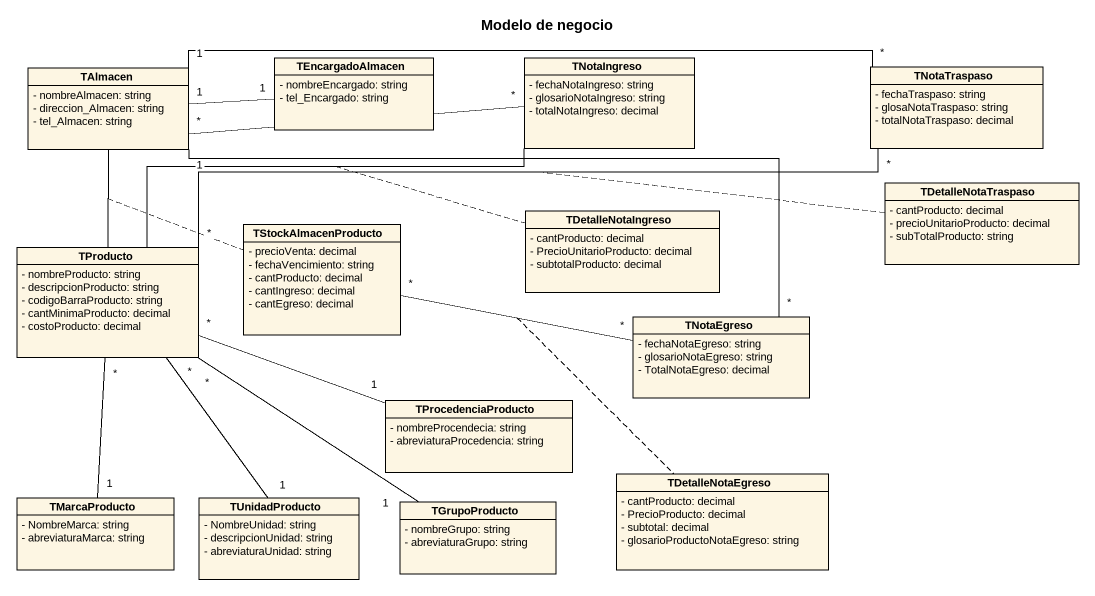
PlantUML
@startuml
title Modelo de negocio
hide circle
hide empty members
skinparam classAttributeIconSize 0
class TAlmacen {
  - nombreAlmacen: string
  - direccion_Almacen: string
  - tel_Almacen: string
}
class TEncargadoAlmacen {
  - nombreEncargado: string
  - tel_Encargado: string
}
class TNotaIngreso {
  - fechaNotaIngreso: string
  - glosarioNotaIngreso: string
  - totalNotaIngreso: decimal
}
class TNotaTraspaso {
  - fechaTraspaso: string
  - glosaNotaTraspaso: string
  - totalNotaTraspaso: decimal
}
class TDetalleNotaTraspaso {
  - cantProducto: decimal
  - precioUnitarioProducto: decimal
  - subTotalProducto: string
}
class TProducto {
  - nombreProducto: string
  - descripcionProducto: string
  - codigoBarraProducto: string
  - cantMinimaProducto: decimal
  - costoProducto: decimal
}
class TStockAlmacenProducto {
  - precioVenta: decimal
  - fechaVencimiento: string
  - cantProducto: decimal
  - cantIngreso: decimal
  - cantEgreso: decimal
}
class TDetalleNotaIngreso {
  - cantProducto: decimal
  - PrecioUnitarioProducto: decimal
  - subtotalProducto: decimal
}
class TNotaEgreso {
  - fechaNotaEgreso: string
  - glosarioNotaEgreso: string
  - TotalNotaEgreso: decimal
}
class TProcedenciaProducto {
  - nombreProcendecia: string
  - abreviaturaProcedencia: string
}
class TDetalleNotaEgreso {
  - cantProducto: decimal
  - PrecioProducto: decimal
  - subtotal: decimal
  - glosarioProductoNotaEgreso: string
}
class TMarcaProducto {
  - NombreMarca: string
  - abreviaturaMarca: string
}
class TUnidadProducto {
  - NombreUnidad: string
  - descripcionUnidad: string
  - abreviaturaUnidad: string
}
class TGrupoProducto {
  - nombreGrupo: string
  - abreviaturaGrupo: string
}
TAlmacen "1" -right- "1" TEncargadoAlmacen
TAlmacen "*" -right- "*" TNotaIngreso
TAlmacen "1" -right- "*" TNotaTraspaso
TAlmacen -- TProducto
(TAlmacen, TProducto) .. TStockAlmacenProducto
TAlmacen "1" -right- "*" TNotaEgreso
TProducto -right- TNotaIngreso
(TProducto, TNotaIngreso) .. TDetalleNotaIngreso
TProducto "*" -right- "*" TNotaTraspaso
(TProducto, TNotaTraspaso) .. TDetalleNotaTraspaso
TProducto "*" -right- "1" TProcedenciaProducto
TProducto "*" -- "1" TMarcaProducto
TProducto "*" -- "1" TUnidadProducto
TProducto "*" -- "1" TGrupoProducto
TStockAlmacenProducto "*" -right- "*" TNotaEgreso
(TStockAlmacenProducto, TNotaEgreso) .. TDetalleNotaEgreso
@enduml
